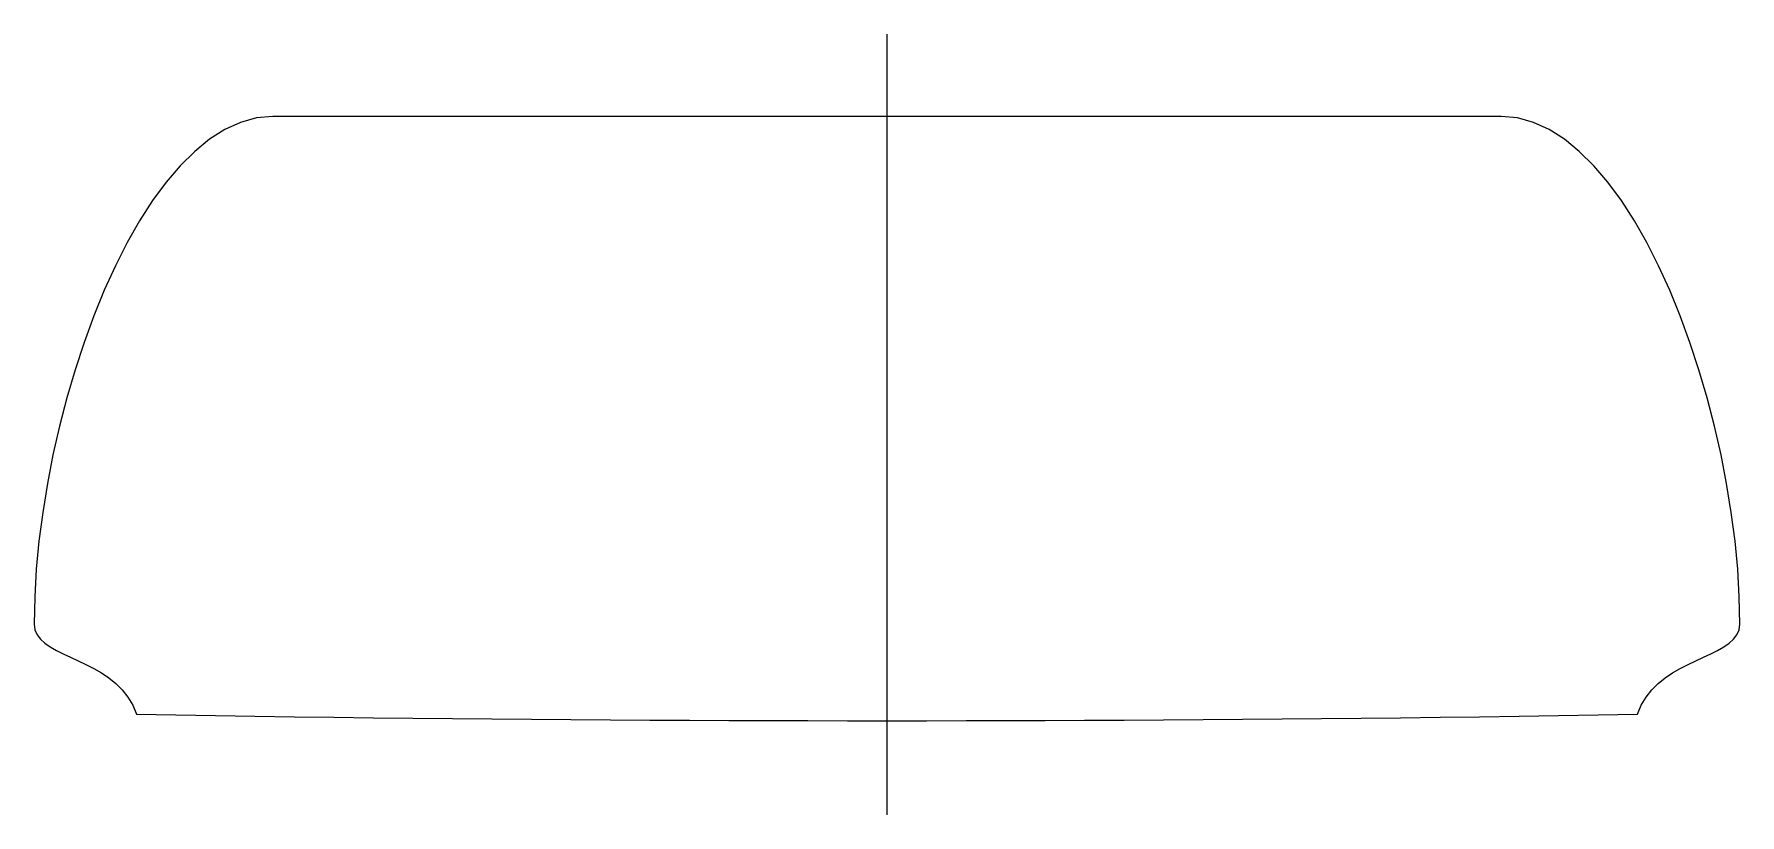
# Model space of a CAD drawing. Header units: metres. Extents: x -207 to 207, y -20 to 170.
import ezdxf

# ---------------------------------------------------------------- set-up
doc = ezdxf.new("R2010")
doc.units = ezdxf.units.M

msp = doc.modelspace()

# ---------------------------------------------------------------- linework, layer by layer
at = {"layer": 'CUT'}
for p, q in [((-153.1065, 149.2917), (-156.9933, 148.2206)), ((-149.1505, 149.6576), (-153.1065, 149.2917)), ((-141.6929, 149.6576), (-149.1505, 149.6576)), ((-134.2354, 149.6576), (-141.6929, 149.6576)), ((-126.7779, 149.6576), (-134.2354, 149.6576)), ((-119.3204, 149.6576), (-126.7779, 149.6576)), ((-111.8628, 149.6576), (-119.3204, 149.6576)), ((-104.4053, 149.6576), (-111.8628, 149.6576)), ((-96.9478, 149.6576), (-104.4053, 149.6576)), ((-89.4903, 149.6576), (-96.9478, 149.6576)), ((-82.0328, 149.6576), (-89.4903, 149.6576)), ((-74.5752, 149.6576), (-82.0328, 149.6576)), ((-67.1177, 149.6576), (-74.5752, 149.6576)), ((-59.6602, 149.6576), (-67.1177, 149.6576)), ((-52.2027, 149.6576), (-59.6602, 149.6576)), ((-44.7451, 149.6576), (-52.2027, 149.6576)), ((-37.2876, 149.6576), (-44.7451, 149.6576)), ((-29.8301, 149.6576), (-37.2876, 149.6576)), ((-22.3726, 149.6576), (-29.8301, 149.6576)), ((-14.915, 149.6576), (-22.3726, 149.6576)), ((-7.4575, 149.6576), (-14.915, 149.6576)), ((0, 149.6576), (-7.4575, 149.6576)), ((7.4575, 149.6576), (0, 149.6576)), ((0, 149.6576), (0, 149.6576)), ((14.915, 149.6576), (7.4575, 149.6576)), ((22.3726, 149.6576), (14.915, 149.6576)), ((29.8301, 149.6576), (22.3726, 149.6576)), ((37.2876, 149.6576), (29.8301, 149.6576)), ((44.7451, 149.6576), (37.2876, 149.6576)), ((52.2027, 149.6576), (44.7451, 149.6576)), ((59.6602, 149.6576), (52.2027, 149.6576)), ((67.1177, 149.6576), (59.6602, 149.6576)), ((74.5752, 149.6576), (67.1177, 149.6576)), ((82.0328, 149.6576), (74.5752, 149.6576)), ((89.4903, 149.6576), (82.0328, 149.6576)), ((96.9478, 149.6576), (89.4903, 149.6576)), ((104.4053, 149.6576), (96.9478, 149.6576)), ((111.8628, 149.6576), (104.4053, 149.6576)), ((119.3204, 149.6576), (111.8628, 149.6576)), ((126.7779, 149.6576), (119.3204, 149.6576)), ((134.2354, 149.6576), (126.7779, 149.6576)), ((141.6929, 149.6576), (134.2354, 149.6576)), ((149.1505, 149.6576), (141.6929, 149.6576)), ((153.1065, 149.2917), (149.1505, 149.6576)), ((156.9933, 148.2206), (153.1065, 149.2917)), ((-160.802, 146.4837), (-164.5239, 144.1208)), ((-156.9933, 148.2206), (-160.802, 146.4837)), ((160.802, 146.4837), (156.9933, 148.2206)), ((164.5239, 144.1208), (160.802, 146.4837)), ((-168.1502, 141.1713), (-171.6719, 137.675)), ((-164.5239, 144.1208), (-168.1502, 141.1713)), ((168.1502, 141.1713), (164.5239, 144.1208)), ((171.6719, 137.675), (168.1502, 141.1713)), ((-171.6719, 137.675), (-175.0804, 133.6714)), ((175.0804, 133.6714), (171.6719, 137.675)), ((-175.0804, 133.6714), (-178.3668, 129.2)), ((178.3668, 129.2), (175.0804, 133.6714)), ((-178.3668, 129.2), (-181.5222, 124.3006)), ((181.5222, 124.3006), (178.3668, 129.2)), ((-181.5222, 124.3006), (-184.538, 119.0126)), ((184.538, 119.0126), (181.5222, 124.3006)), ((-184.538, 119.0126), (-187.4052, 113.3758)), ((187.4052, 113.3758), (184.538, 119.0126)), ((-187.4052, 113.3758), (-190.115, 107.4296)), ((190.115, 107.4296), (187.4052, 113.3758)), ((-190.115, 107.4296), (-192.6588, 101.2138)), ((192.6588, 101.2138), (190.115, 107.4296)), ((-192.6588, 101.2138), (-195.0275, 94.7678)), ((195.0275, 94.7678), (192.6588, 101.2138)), ((-195.0275, 94.7678), (-197.2125, 88.1314)), ((197.2125, 88.1314), (195.0275, 94.7678)), ((-197.2125, 88.1314), (-199.2049, 81.344)), ((199.2049, 81.344), (197.2125, 88.1314)), ((-199.2049, 81.344), (-200.9958, 74.4453)), ((200.9958, 74.4453), (199.2049, 81.344)), ((-200.9958, 74.4453), (-202.5766, 67.475)), ((202.5766, 67.475), (200.9958, 74.4453)), ((-202.5766, 67.475), (-203.9384, 60.4725)), ((203.9384, 60.4725), (202.5766, 67.475)), ((-203.9384, 60.4725), (-205.0723, 53.4775)), ((205.0723, 53.4775), (203.9384, 60.4725)), ((-205.0723, 53.4775), (-205.9696, 46.5296)), ((205.9696, 46.5296), (205.0723, 53.4775)), ((-205.9696, 46.5296), (-206.6214, 39.6684)), ((206.6214, 39.6684), (205.9696, 46.5296)), ((-206.6214, 39.6684), (-207.0189, 32.9334)), ((207.0189, 32.9334), (206.6214, 39.6684)), ((-207.0189, 32.9334), (-207.1534, 26.3644)), ((207.1534, 26.3644), (207.0189, 32.9334)), ((-207.1534, 26.3644), (-206.9721, 24.9885)), ((-206.9721, 24.9885), (-206.4527, 23.7684)), ((206.4527, 23.7684), (206.9721, 24.9885)), ((206.9721, 24.9885), (207.1534, 26.3644)), ((-206.4527, 23.7684), (-205.6322, 22.6783)), ((-205.6322, 22.6783), (-204.5475, 21.6924)), ((-204.5475, 21.6924), (-203.2355, 20.7852)), ((-203.2355, 20.7852), (-201.7331, 19.9308)), ((201.7331, 19.9308), (203.2355, 20.7852)), ((203.2355, 20.7852), (204.5475, 21.6924)), ((204.5475, 21.6924), (205.6322, 22.6783)), ((205.6322, 22.6783), (206.4527, 23.7684)), ((-201.7331, 19.9308), (-200.0773, 19.1034)), ((-200.0773, 19.1034), (-198.305, 18.2774)), ((-198.305, 18.2774), (-196.453, 17.427)), ((-196.453, 17.427), (-194.5584, 16.5265)), ((194.5584, 16.5265), (196.453, 17.427)), ((196.453, 17.427), (198.305, 18.2774)), ((198.305, 18.2774), (200.0773, 19.1034)), ((200.0773, 19.1034), (201.7331, 19.9308)), ((-194.5584, 16.5265), (-192.658, 15.55)), ((-192.658, 15.55), (-190.7887, 14.472)), ((-190.7887, 14.472), (-188.9876, 13.2667)), ((-188.9876, 13.2667), (-187.2914, 11.9082)), ((187.2914, 11.9082), (188.9876, 13.2667)), ((188.9876, 13.2667), (190.7887, 14.472)), ((190.7887, 14.472), (192.658, 15.55)), ((192.658, 15.55), (194.5584, 16.5265)), ((-187.2914, 11.9082), (-185.7371, 10.3709)), ((-185.7371, 10.3709), (-184.3617, 8.6291)), ((-184.3617, 8.6291), (-183.202, 6.657)), ((183.202, 6.657), (184.3617, 8.6291)), ((184.3617, 8.6291), (185.7371, 10.3709)), ((185.7371, 10.3709), (187.2914, 11.9082)), ((-183.202, 6.657), (-182.295, 4.4288)), ((-182.295, 4.4288), (-172.7005, 4.2701)), ((-172.7005, 4.2701), (-163.1061, 4.1199)), ((163.1061, 4.1199), (172.7005, 4.2701)), ((172.7005, 4.2701), (182.295, 4.4288)), ((182.295, 4.4288), (183.202, 6.657)), ((-163.1061, 4.1199), (-153.5116, 3.9783)), ((-153.5116, 3.9783), (-143.9171, 3.8453)), ((-143.9171, 3.8453), (-134.3226, 3.7209)), ((-134.3226, 3.7209), (-124.7282, 3.6051)), ((-124.7282, 3.6051), (-115.1337, 3.4978)), ((-115.1337, 3.4978), (-105.5392, 3.3991)), ((-105.5392, 3.3991), (-95.9447, 3.309)), ((-95.9447, 3.309), (-86.3503, 3.2275)), ((-86.3503, 3.2275), (-76.7558, 3.1546)), ((-76.7558, 3.1546), (-67.1613, 3.0902)), ((-67.1613, 3.0902), (-57.5668, 3.0345)), ((-57.5668, 3.0345), (-47.9724, 2.9873)), ((-47.9724, 2.9873), (-38.3779, 2.9486)), ((-38.3779, 2.9486), (-28.7834, 2.9186)), ((-28.7834, 2.9186), (-19.1889, 2.8972)), ((-19.1889, 2.8972), (-9.5945, 2.8843)), ((-9.5945, 2.8843), (0, 2.88)), ((0, 2.88), (9.5945, 2.8843)), ((0, 2.88), (0, 2.88)), ((9.5945, 2.8843), (19.1889, 2.8972)), ((19.1889, 2.8972), (28.7834, 2.9186)), ((28.7834, 2.9186), (38.3779, 2.9486)), ((38.3779, 2.9486), (47.9724, 2.9873)), ((47.9724, 2.9873), (57.5668, 3.0345)), ((57.5668, 3.0345), (67.1613, 3.0902)), ((67.1613, 3.0902), (76.7558, 3.1546)), ((76.7558, 3.1546), (86.3503, 3.2275)), ((86.3503, 3.2275), (95.9447, 3.309)), ((95.9447, 3.309), (105.5392, 3.3991)), ((105.5392, 3.3991), (115.1337, 3.4978)), ((115.1337, 3.4978), (124.7282, 3.6051)), ((124.7282, 3.6051), (134.3226, 3.7209)), ((134.3226, 3.7209), (143.9171, 3.8453)), ((143.9171, 3.8453), (153.5116, 3.9783)), ((153.5116, 3.9783), (163.1061, 4.1199))]:
    msp.add_line(p, q, dxfattribs=at)
at = {"layer": 'REG'}
msp.add_line((0, -20), (0, 169.6576), dxfattribs=at)

doc.saveas('drawing.dxf')
